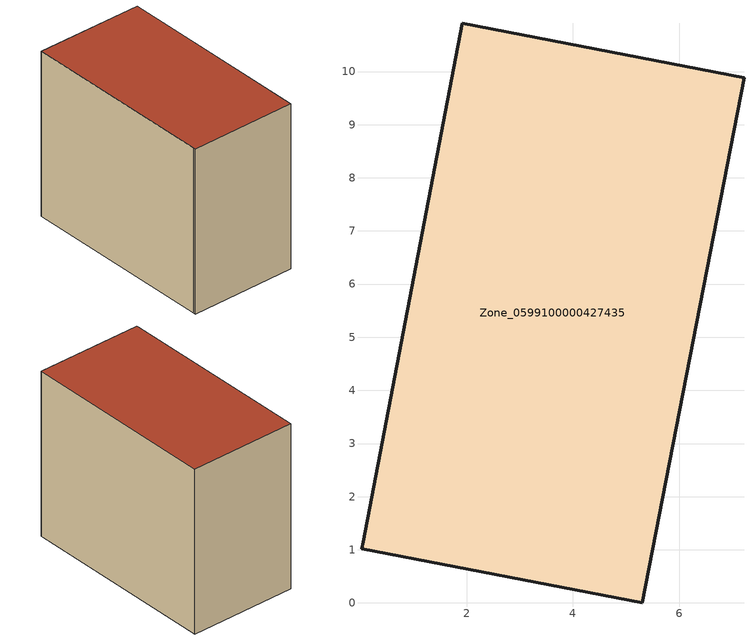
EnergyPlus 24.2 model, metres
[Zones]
Zone_0599100000427435
 floor ground (C_G): 0.05,1.15 1.91,10.91 7.22,9.89 5.31,0 0.02,1.02 z0
 wall outside (C_F): 5.31,0 7.22,9.89 1.91,10.91 0.05,1.15 0.02,1.02 5.31,0 z0:8.44
 roof outside (C_R): 1.91,10.91 0.05,1.15 0.02,1.02 5.31,0 7.22,9.89 z8.44
[BUILDING]
Pand.0599100000427435: North Axis=0; Terrain=City; Loads Convergence Tolerance Value=0.04; Temperature Convergence Tolerance Value=0.4; Solar Distribution=FullExterior; Maximum Number of Warmup Days=25; Minimum Number of Warmup Days=1
[Site:Location]
Rotterdam.The.Hague.AP_ZH_NLD Design_Conditions: Latitude=51.96; Longitude=4.45; Time Zone=1; Elevation=-4.5
[SITE:GROUNDTEMPERATURE:BUILDINGSURFACE]
18, 18, 18, 18, 18, 18, 18, 18, 18, 18, 18, 18
[MATERIAL] Thermal Absorptance=0.9; Solar Absorptance=0.7; Visible Absorptance=0.7
Name | Roughness | Thickness | Conductivity | Density | Specific Heat
G.TI.2006-2014 | MediumSmooth | 0.15 | 0.06 | 540 | 1210
F.TI.2006-2014 | Rough | 0.3 | 0.12 | 1920 | 840
R.TI.2006-2014 | MediumRough | 0.2 | 0.08 | 1500 | 1000
[CONSTRUCTION]
C_G: G.TI.2006-2014
C_F: F.TI.2006-2014
C_R: R.TI.2006-2014
[ZONE]
Zone_0599100000427435: Type=1; Multiplier=1; Ceiling Height=Autocalculate; Volume=Autocalculate; Floor Area=autocalculate; Part of Total Floor Area=Yes
[ZONEINFILTRATION:DESIGNFLOWRATE]
Infil_Zone_0599100000427435: Zone or ZoneList or Space or SpaceList=Zone_0599100000427435; Schedule=AlwaysOn; Design Flow Rate Calculation Method=Flow/Area; Flow Rate per Floor Area=0.0015; Constant Term Coefficient=1; Temperature Term Coefficient=0; Velocity Term Coefficient=0; Velocity Squared Term Coefficient=0
[HVACTEMPLATE:ZONE:IDEALLOADSAIRSYSTEM]
Zone_0599100000427435: Maximum Heating Supply Air Temperature=50; Minimum Cooling Supply Air Temperature=13; Maximum Heating Supply Air Humidity Ratio=0.0156; Minimum Cooling Supply Air Humidity Ratio=0.0077; Heating Limit=NoLimit; Cooling Limit=NoLimit; Dehumidification Control Type=ConstantSensibleHeatRatio; Cooling Sensible Heat Ratio=0.7; Dehumidification Setpoint=60; Humidification Control Type=None; Humidification Setpoint=30; Outdoor Air Method=None; Outdoor Air Flow Rate per Person=0.00944; Outdoor Air Flow Rate per Zone Floor Area=0; Outdoor Air Flow Rate per Zone=0; Demand Controlled Ventilation Type=None; Outdoor Air Economizer Type=NoEconomizer; Heat Recovery Type=None; Sensible Heat Recovery Effectiveness=0.7; Latent Heat Recovery Effectiveness=0.65
[ZONECONTROL:THERMOSTAT]
ThermostatControl_Zone_0599100000427435: Zone or ZoneList=Zone_0599100000427435; Control Type Schedule=DualSetpointControlType; Control 1=Thermostat_Zone_0599100000427435; Temperature Difference Between Cutout And Setpoint=0
[THERMOSTATSETPOINT:DUALSETPOINT]
Thermostat_Zone_0599100000427435: Heating Setpoint Temperature Schedule=HeatingSetpoint_Zone_0599100000427435; Cooling Setpoint Temperature Schedule=CoolingSetpoint_Zone_0599100000427435
[SCHEDULE:COMPACT]
HeatingSetpoint_Zone_0599100000427435: Through: 12/31, For: AllDays, Until: 24:00, 21
CoolingSetpoint_Zone_0599100000427435: Through: 12/31, For: AllDays, Until: 24:00, 24
DualSetpointControlType: Through: 12/31, For: AllDays, Until: 24:00, 4
AlwaysOn: Through: 12/31, For: AllDays, Until: 24:00, 1
